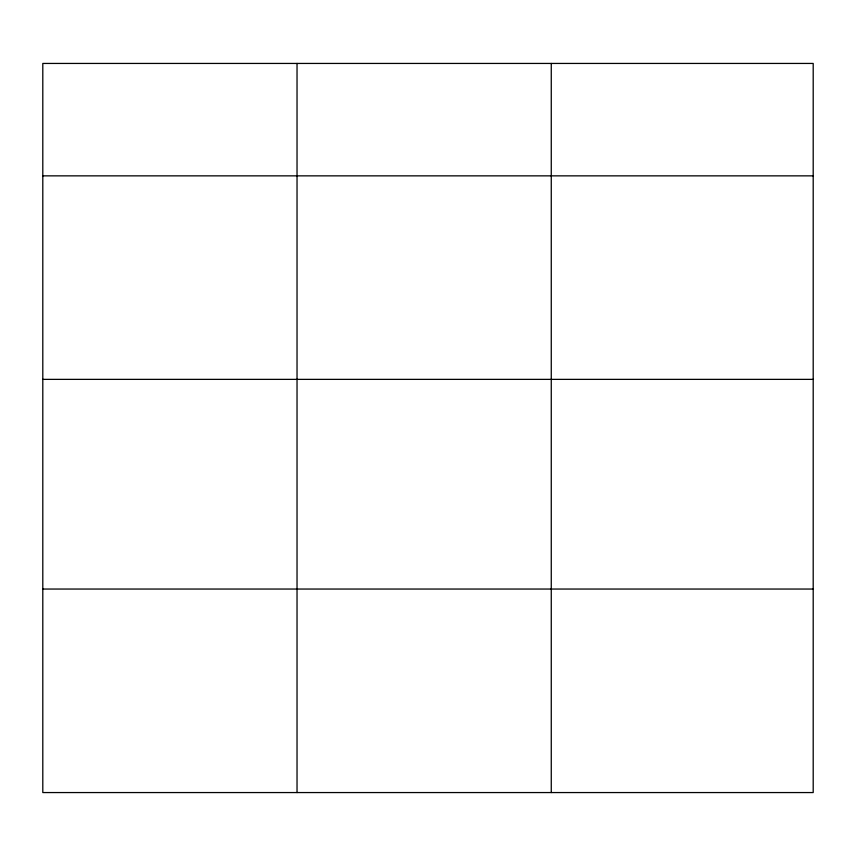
<?xml version="1.0" encoding="UTF-8"?>
<svg xmlns="http://www.w3.org/2000/svg" width="856" height="856" viewBox="0 0 856 856"><rect width="100%" height="100%" fill="white"/><g stroke="black" fill="none" stroke-linecap="round" stroke-linejoin="round"><path stroke-width="1.28" d="M813.2 379.369L813.2 63.44L42.8 63.44L42.8 792.56L813.2 792.56L813.2 379.369L42.8 379.369M42.8 175.855L813.2 175.855M42.8 589.046L813.2 589.046M551.264 63.44L551.264 792.56M297.032 63.44L297.032 792.56"/></g></svg>
